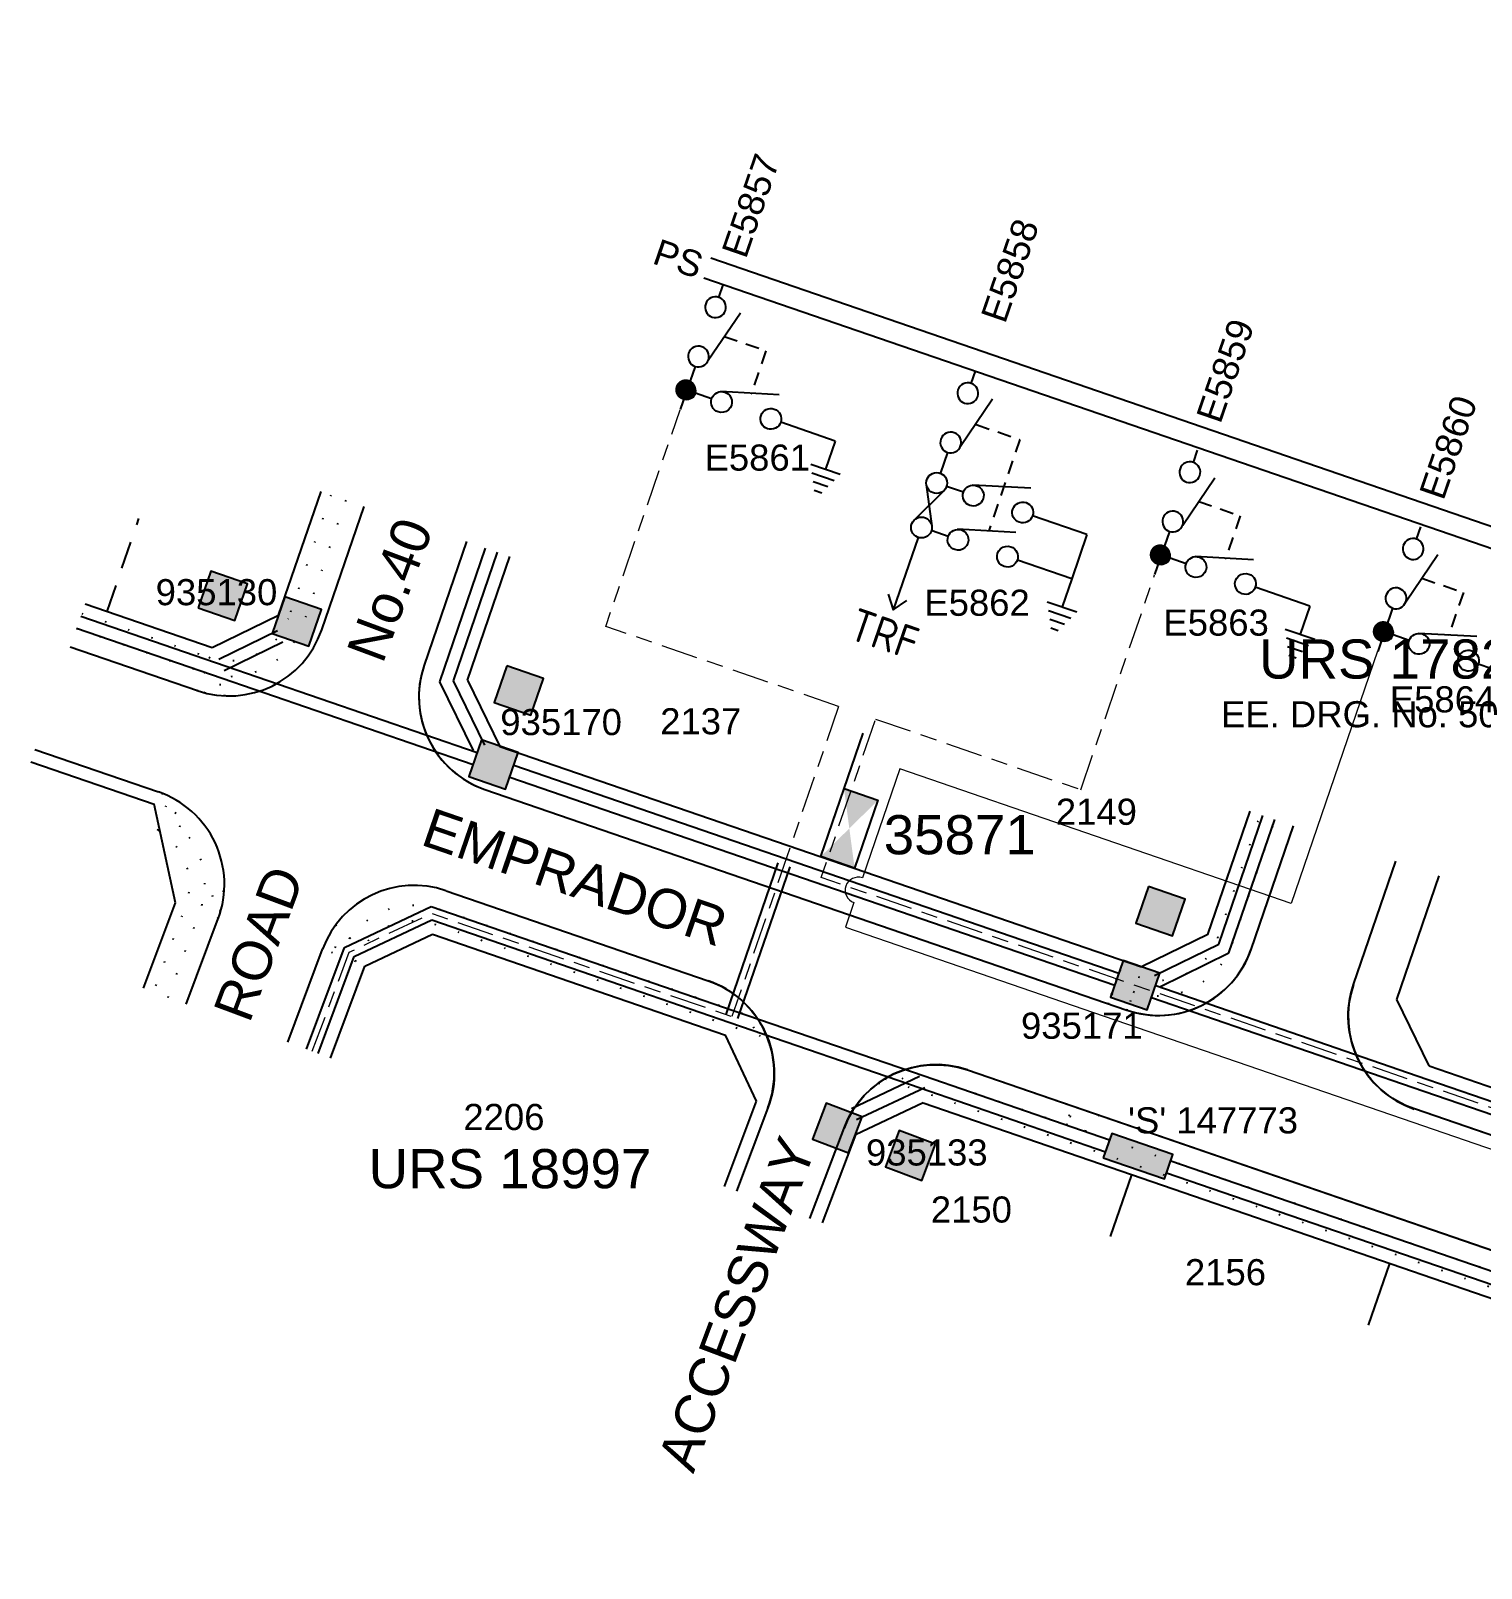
# Model space of a CAD drawing. Header units: metres. Extents: x 305809 to 306184, y 6275996 to 6276634.
# Drawn here: x 305932.3 to 306043.4, y 6276516.3 to 6276634.1 of the extents above; entities that cross this region are included whole.
import ezdxf
from ezdxf.enums import TextEntityAlignment as Align

# ---------------------------------------------------------------- set-up
doc = ezdxf.new("R2010")
doc.units = ezdxf.units.M
doc.header["$LTSCALE"] = 0.7
for name, pattern in [('A', [0]), ('Cable Exist UG', [8.2, 4, -1.2, 1.8, -1.2]), ('CENTERX2', [101.6, 63.5, -12.7, 12.7, -12.7]), ('Dash', [5, 3, -2]), ('DOT', [6.35, 0, -6.35])]:
    doc.linetypes.add(name, pattern=pattern)
doc.layers.get('0').update_dxf_attribs({"color": 6})
for name, color, linetype in [('_User Miscellaneous1', 3, 'Continuous'), ('_User Miscellaneous11', 7, 'Continuous'), ('_User Miscellaneous3', 11, 'Continuous'), ('_User Miscellaneous6', 7, 'Continuous'), ('_User Miscellaneous7', 150, 'Continuous'), ('_User Miscellaneous8', 7, 'Continuous'), ('_User Miscellaneous9', 8, 'Continuous'), ('_User_HV_Exist', 7, 'Continuous'), ('Cadastre Developer_SP_EXT', 4, 'Continuous'), ('Cadastre Developer_SP_NEW', 4, 'Continuous'), ('Cadastre Roads_SP_EXT', 8, 'Continuous'), ('Cadastre Roads_SP_NEW', 8, 'Continuous'), ('Equip_HV_EXT', 1, 'Continuous'), ('Mains_HV_NEW_V17', 2, 'Continuous'), ('Sub_HV_EXT', 1, 'Continuous'), ('Sub_SP_EXT', 7, 'Continuous'), ('SupportsUG_SP_LV_EXT', 7, 'Continuous'), ('SupportsUG_SP_LV_SL_EXT', 7, 'Continuous'), ('UG_Details_SP_MISC', 7, 'Continuous')]:
    doc.layers.add(name, color=color, linetype=linetype)
doc.styles.add('ARIAL', font='arial.ttf', dxfattribs={"height": 2})
doc.styles.add('ARIAL 3.0', font='arial.ttf', dxfattribs={"height": 3})
doc.styles.add('COLUMN_LABEL', font='arial.ttf')
doc.styles.add('IESYMBOL1', font='isocp.shx')
doc.styles.add('POLE_LABEL', font='arial.ttf')
doc.styles.get("Standard").update_dxf_attribs({"font": 'arial.ttf'})
doc.styles.add('style1', font='iso3098b.shx')
doc.styles.add('SWG_LABEL', font='arial.ttf')
doc.styles.add('SWITCH_LABEL', font='arial.ttf', dxfattribs={"height": 2.5})
doc.linetypes.add('Cable New UG', pattern='A,8,-1,["x",style1,S=3.5,R=0,X=0.35,Y=-1],-3.5', length=12.5)

# ---------------------------------------------------------------- blocks, each defined once
blk = doc.blocks.new('A$C7DAD38F0')
at = {"layer": '_User Miscellaneous11', "color": 3, "style": 'ARIAL'}
blk.add_attdef('DRG_NO', text='', height=2, dxfattribs=at).set_placement((0, -4.23), align=Align.MIDDLE_CENTER)
at = {"layer": '_User Miscellaneous6', "color": 2, "style": 'ARIAL 3.0'}
blk.add_attdef('URS___', text='', height=3, dxfattribs=at).set_placement((0, 0), align=Align.MIDDLE_CENTER)
blk = doc.blocks.new('SWG_SIE_TRF_NOES_NEW')
for p, q in [((7.01, 0.8), (2.79, 1.95)), ((14.68, 0), (20.54, 0))]:
    blk.add_line(p, q)
for points in [[(2.2, 0.01), (1.2, 0.01)], [(19.54, -0.75), (20.54, 0), (19.54, 0.75)], [(7.8, 0), (9.45, 0)]]:
    blk.add_lwpolyline(points)
for points in [[(3, -0.79, 1), (3, 0.81, 1)], [(7, -0.8, 1), (7, 0.8, 1)]]:
    blk.add_lwpolyline(points, format="xyb", close=True)
at = {"flags": 1}
blk.add_attdef('Z', (0, 0), '', height=0.2, dxfattribs=at)
at = {"style": 'SWITCH_LABEL', "flags": 9}
blk.add_attdef('STREET_CODE', text='', height=0.2, dxfattribs=at).set_placement((0, -0.2), align=Align.MIDDLE_LEFT)
at = {"flags": 9}
for tag, p in [('ORIENTATION', (0, -0.4)), ('SUBURB', (0, -1)), ('STREETNAME', (0, -1.2)), ('PARENT', (0, -0.6)), ('USAGE', (0, -0.8)), ('LOCATION', (0, -1.4)), ('NOTES', (0, -1.6))]:
    blk.add_attdef(tag, text='', height=0.2, dxfattribs=at).set_placement(p, align=Align.MIDDLE_LEFT)
blk = doc.blocks.new('SWG_FUSE_NEW')
for points in [[(4.04, 0.73), (1.16, -0.72)], [(4.05, -0.71), (1.16, 0.72)]]:
    blk.add_lwpolyline(points)
for centre in [(0.8, 0), (4.4, 0.01)]:
    blk.add_circle(centre, 0.8)
at = {"style": 'SWITCH_LABEL', "flags": 8}
blk.add_attdef('ASSET_NUM', text='', height=2.5, rotation=179.9544, dxfattribs=at).set_placement((-2.4, 0), align=Align.MIDDLE_LEFT)
for tag, p, flags in [('Z', (0, 0), 1), ('ORIENTATION', (0.04, -4.4), 9), ('USAGE', (0.04, -5.4), 9)]:
    blk.add_attdef(tag, p, '', height=0.2, dxfattribs=dict(flags=flags))
at = {"flags": 9}
for tag, p in [('SUBURB', (0, -2.2)), ('STREETNAME', (0, -2.4)), ('PARENT', (0, -1.6))]:
    blk.add_attdef(tag, text='', height=0.2, dxfattribs=at).set_placement(p, align=Align.MIDDLE_LEFT)
blk = doc.blocks.new('*U45')
at = {"linetype": 'CENTERX2'}
blk.add_blockref('SWG_SIE_TRF_NOES_NEW', (0, 0), dxfattribs=at)
at = {"linetype": 'CENTERX2', "rotation": 180}
blk.add_blockref('SWG_FUSE_NEW', (14.68, 0), dxfattribs=at)
at = {"style": 'IESYMBOL1'}
blk.add_text('TRF', height=2.5, rotation=89.9826, dxfattribs=at).set_placement((22.51, -0.05), align=Align.MIDDLE_CENTER)
blk = doc.blocks.new('SWG_SIE_ES_NEW')
for p, q in [((-6.1, 0.75), (-1.8, 1.97)), ((2.22, -2.29), (4.62, -2.29)), ((2.52, -2.89), (4.32, -2.89)), ((2.83, -3.49), (4.03, -3.49)), ((3.13, -4.09), (3.73, -4.09))]:
    blk.add_line(p, q)
at = {"const_width": 0.8, "flags": 128}
blk.add_lwpolyline([(-9.09, -0.02, 1), (-8.29, -0.02, 1)], format="xyb", close=True, dxfattribs=at)
for points in [[(-5.79, -0.82, -1), (-5.79, 0.78, -1)], [(-1.79, -0.81, -1), (-1.79, 0.79, -1)]]:
    blk.add_lwpolyline(points, format="xyb", close=True)
for points in [[(-6.59, -0.02), (-7.89, -0.02)], [(3.42, -0.01), (-0.99, -0.01)], [(3.42, -0.01), (3.42, -2.29)]]:
    blk.add_lwpolyline(points)
at = {"flags": 1}
blk.add_attdef('Z', (0, 0), '', height=0.2, dxfattribs=at)
at = {"style": 'SWITCH_LABEL', "flags": 9}
blk.add_attdef('STREET_CODE', text='', height=0.2, dxfattribs=at).set_placement((0, -0.2), align=Align.MIDDLE_LEFT)
at = {"flags": 9}
for tag, p in [('ORIENTATION', (0, -0.4)), ('SUBURB', (0, -1)), ('STREETNAME', (0, -1.2)), ('PARENT', (0, -0.6)), ('USAGE', (0, -0.8)), ('LOCATION', (0, -1.4)), ('NOTES', (0, -1.6))]:
    blk.add_attdef(tag, text='', height=0.2, dxfattribs=at).set_placement(p, align=Align.MIDDLE_LEFT)
at = {"style": 'ARIAL', "flags": 8}
blk.add_attdef('ASSET_NUM', text='', height=2, dxfattribs=at).set_placement((-1.81, -3.15), align=Align.MIDDLE_CENTER)
blk = doc.blocks.new('SWG_SIE_SU_NEW')
blk.add_line((5.81, 0.79), (1.59, 1.94))
at = {"linetype": 'A', "lineweight": 0}
for p, q in [((7.98, 0.35), (7.98, -0.37)), ((8.18, -0.58), (8.18, 0.56)), ((8.38, 0.66), (8.38, -0.68)), ((8.58, -0.71), (8.58, 0.69)), ((8.78, 0.66), (8.78, -0.68)), ((8.98, -0.59), (8.98, 0.56)), ((9.18, 0.35), (9.18, -0.38))]:
    blk.add_line(p, q, dxfattribs=at)
at = {"linetype": 'Dash', "ltscale": 0.5}
blk.add_lwpolyline([(3.7, 1.36), (3.7, 4.73), (7.22, 4.73)], dxfattribs=at)
for points in [[(1, 0), (0, 0)], [(6.6, -0.01), (10.1, -0.01)]]:
    blk.add_lwpolyline(points)
for points in [[(1.8, -0.8, 1), (1.8, 0.8, 1)], [(5.8, -0.81, 1), (5.8, 0.79, 1)]]:
    blk.add_lwpolyline(points, format="xyb", close=True)
at = {"linetype": 'A', "lineweight": 0}
blk.add_circle((8.58, -0.01), 0.7, dxfattribs=at)
at = {"style": 'SWG_LABEL', "flags": 8}
blk.add_attdef('ASSET_NUM', text='', height=2, rotation=179.9544, dxfattribs=at).set_placement((-2.4, 0.01), align=Align.MIDDLE_LEFT)
at = {"flags": 1}
blk.add_attdef('Z', (0, 0), '', height=0.2, dxfattribs=at)
at = {"style": 'SWITCH_LABEL', "flags": 9}
blk.add_attdef('STREET_CODE', text='', height=0.2, dxfattribs=at).set_placement((0, 0), align=Align.MIDDLE_LEFT)
at = {"flags": 9}
for tag, p in [('ORIENTATION', (0, -0.2)), ('SUBURB', (0, -0.8)), ('STREETNAME', (0, -1)), ('PARENT', (0, -0.4)), ('USAGE', (0, -0.6)), ('LOCATION', (0, -1.2)), ('OPERATED_BY', (-0.01, -1.84)), ('OWNED_BY', (0, -1.62)), ('MAINTAINED_BY', (-0.01, -2.05)), ('NOTES', (0, -1.4))]:
    blk.add_attdef(tag, text='', height=0.2, dxfattribs=at).set_placement(p, align=Align.MIDDLE_LEFT)
blk = doc.blocks.new('*U37')
for p, q in [((-6.1, 4.33), (-1.8, 5.55)), ((-6.1, 0.75), (-1.8, 1.97)), ((2.22, -2.29), (4.62, -2.29)), ((2.52, -2.89), (4.32, -2.89)), ((2.83, -3.49), (4.03, -3.49)), ((3.13, -4.09), (3.73, -4.09))]:
    blk.add_line(p, q)
at = {"linetype": 'Dash', "ltscale": 0.5, "flags": 128}
blk.add_lwpolyline([(-7.34, 8.78), (-3.81, 8.78), (-3.79, 1.4)], dxfattribs=at)
for points in [[(-6.59, 3.56), (-7.89, 3.56)], [(3.42, 3.57), (-0.99, 3.57)], [(3.42, 3.57), (3.42, -0.01)], [(-6.59, -0.02), (-7.89, -0.02)], [(3.42, -0.01), (-0.99, -0.01)], [(3.42, -0.01), (3.42, -2.29)]]:
    blk.add_lwpolyline(points)
for points in [[(-5.79, 2.76, -1), (-5.79, 4.36, -1)], [(-1.79, 2.77, -1), (-1.79, 4.37, -1)], [(-5.79, -0.82, -1), (-5.79, 0.78, -1)], [(-1.79, -0.81, -1), (-1.79, 0.79, -1)]]:
    blk.add_lwpolyline(points, format="xyb", close=True)
at = {"flags": 1}
blk.add_attdef('Z', (0, 0), '', height=0.2, dxfattribs=at)
at = {"style": 'SWITCH_LABEL', "flags": 9}
blk.add_attdef('STREET_CODE', text='', height=0.2, dxfattribs=at).set_placement((0, -0.2), align=Align.MIDDLE_LEFT)
at = {"flags": 9}
for tag, p in [('ORIENTATION', (0, -0.4)), ('SUBURB', (0, -1)), ('STREETNAME', (0, -1.2)), ('PARENT', (0, -0.6)), ('USAGE', (0, -0.8)), ('LOCATION', (0, -1.4)), ('NOTES', (0, -1.6))]:
    blk.add_attdef(tag, text='', height=0.2, dxfattribs=at).set_placement(p, align=Align.MIDDLE_LEFT)
at = {"style": 'ARIAL', "flags": 8}
blk.add_attdef('ASSET_NUM', text='', height=2, dxfattribs=at).set_placement((-1.81, -3.15), align=Align.MIDDLE_CENTER)
blk = doc.blocks.new('PILLAR_EXT')
blk.add_hatch(color=256).paths.add_polyline_path([(-2.475, 2.49), (-2.475, 0.51), (2.475, 0.51), (2.475, 2.49)])
blk.add_lwpolyline([(-2.475, 0.51), (2.475, 0.51), (2.475, 2.49), (-2.475, 2.49)], close=True)
for tag, p, flags in [('OWNED_BY', (0, 1.3), 9), ('STATE', (0, 1.1), 9), ('SUPPORT_TYPE', (0, 0.9), 9), ('USAGE', (0, 0.7), 9), ('LEGEND', (0, 0.5), 9), ('LOCATION', (0, 0.3), 9), ('NOTES', (0, 0.1), 9), ('PARENT', (0, -0.1), 9), ('STREETNAME', (0, -0.3), 9), ('SUBURB', (0, -0.5), 1)]:
    blk.add_attdef(tag, p, '', height=0.2, dxfattribs=dict(flags=flags))
at = {"layer": '_User Miscellaneous6', "style": 'ARIAL', "flags": 8}
blk.add_attdef('ASSET_NUM', text='', height=2, dxfattribs=at).set_placement((1.5, 7.5), align=Align.TOP_LEFT)
blk = doc.blocks.new('COLUMN_EXT')
at = {"layer": '_User Miscellaneous7'}
blk.add_hatch(color=256, dxfattribs=at).paths.add_polyline_path([(-7.49, 1.48), (-7.49, -1.49), (-4.52, -1.49), (-4.52, 1.48)])
at = {"layer": '_User Miscellaneous8'}
blk.add_hatch(color=256, dxfattribs=at).paths.add_polyline_path([(-1.49, 1.48), (-1.49, -1.49), (1.48, -1.49), (1.48, 1.48)])
at = {"layer": '_User Miscellaneous7'}
blk.add_lwpolyline([(-7.49, -1.49), (-4.52, -1.49), (-4.52, 1.48), (-7.49, 1.48)], close=True, dxfattribs=at)
at = {"layer": '_User Miscellaneous8'}
blk.add_lwpolyline([(-1.49, -1.49), (1.48, -1.49), (1.48, 1.48), (-1.49, 1.48)], close=True, dxfattribs=at)
at = {"flags": 9}
for tag, style, p in [('STRUCTURE_PLANT_NUMBER', 'POLE_LABEL', (1.81, 0.03)), ('STREET_CODE', 'COLUMN_LABEL', (1.81, -0.2))]:
    blk.add_attdef(tag, text='', height=0.2, dxfattribs=dict(at, style=style)).set_placement(p, align=Align.MIDDLE_LEFT)
for tag, p in [('COLUMN_TYPE', (1.81, -0.4)), ('OWNED_BY', (1.81, -0.6)), ('STATE', (1.81, -0.8)), ('USAGE', (1.81, -1)), ('LEGEND', (1.81, -1.2)), ('STREETNAME', (1.81, -1.6)), ('SUBURB', (1.81, -1.8)), ('LOCATION', (1.81, -1.4)), ('NOTES', (1.81, -2))]:
    blk.add_attdef(tag, text='', height=0.2, dxfattribs=at).set_placement(p, align=Align.MIDDLE_LEFT)
at = {"flags": 1}
blk.add_attdef('Z', (1.81, -2.35), '', height=0.2, dxfattribs=at)
at = {"layer": '_User Miscellaneous6', "style": 'ARIAL', "flags": 8}
blk.add_attdef('ASSET_NUM', text='', height=2, dxfattribs=at).set_placement((2, 2), align=Align.MIDDLE_LEFT)
blk = doc.blocks.new('*U53')
at = {"layer": '_User Miscellaneous7'}
blk.add_hatch(color=256, dxfattribs=at).paths.add_polyline_path([(7.48, -1.49), (7.48, 1.48), (4.51, 1.48), (4.51, -1.49)])
at = {"layer": '_User Miscellaneous8'}
blk.add_hatch(color=256, dxfattribs=at).paths.add_polyline_path([(1.48, -1.49), (1.48, 1.48), (-1.49, 1.48), (-1.49, -1.49)])
at = {"layer": '_User Miscellaneous7'}
blk.add_lwpolyline([(7.48, 1.48), (4.51, 1.48), (4.51, -1.49), (7.48, -1.49)], close=True, dxfattribs=at)
at = {"layer": '_User Miscellaneous8'}
blk.add_lwpolyline([(1.48, 1.48), (-1.49, 1.48), (-1.49, -1.49), (1.48, -1.49)], close=True, dxfattribs=at)
at = {"flags": 9}
for tag, style, p in [('STRUCTURE_PLANT_NUMBER', 'POLE_LABEL', (1.81, 0.03)), ('STREET_CODE', 'COLUMN_LABEL', (1.81, -0.2))]:
    blk.add_attdef(tag, text='', height=0.2, dxfattribs=dict(at, style=style)).set_placement(p, align=Align.MIDDLE_LEFT)
for tag, p in [('COLUMN_TYPE', (1.81, -0.4)), ('OWNED_BY', (1.81, -0.6)), ('STATE', (1.81, -0.8)), ('USAGE', (1.81, -1)), ('LEGEND', (1.81, -1.2)), ('STREETNAME', (1.81, -1.6)), ('SUBURB', (1.81, -1.8)), ('LOCATION', (1.81, -1.4)), ('NOTES', (1.81, -2))]:
    blk.add_attdef(tag, text='', height=0.2, dxfattribs=at).set_placement(p, align=Align.MIDDLE_LEFT)
at = {"flags": 1}
blk.add_attdef('Z', (1.81, -2.35), '', height=0.2, dxfattribs=at)
at = {"layer": '_User Miscellaneous6', "style": 'ARIAL', "flags": 8}
blk.add_attdef('ASSET_NUM', text='', height=2, dxfattribs=at).set_placement((2, 2), align=Align.MIDDLE_LEFT)
blk = doc.blocks.new('*U29')
blk.add_lwpolyline([(0, 1.375), (5.5, 1.375), (5.5, -1.375), (0, -1.375)], close=True)
blk.add_solid([(0, -1.375), (0, 1.375), (5.5, 1.375), (5.5, -1.375)])
for tag, height, flags, p in [('ASSET_NUM', 3, 8, (5.84, 2.545)), ('STREET_CODE', 0.2, 9, (5.34, 0.545)), ('OPERATING_VOLTAGE', 0.2, 9, (5.34, -0.055)), ('CONSTRUCTED_VOLTAGE', 0.2, 9, (5.34, 0.345)), ('NO_PHASES', 0.2, 9, (5.34, 0.145)), ('ORIENTATION', 0.2, 9, (5.34, -0.255)), ('OWNED_BY', 0.2, 9, (5.34, -0.455)), ('OPERATED_BY', 0.2, 9, (5.34, -0.655)), ('SECONDARY_VOLTAGE', 0.2, 9, (5.34, -1.055)), ('STATE', 0.2, 9, (5.34, -1.255)), ('MAINTAINED_BY', 0.2, 9, (5.34, -0.855)), ('SUBSTATION_TYPE', 0.2, 9, (5.34, -1.655)), ('STREETNAME', 0.2, 9, (5.34, -2.455)), ('USAGE', 0.2, 9, (5.34, -1.855)), ('PARENT', 0.2, 9, (5.34, -1.455)), ('LEGEND', 0.2, 9, (5.34, -2.055)), ('LOCATION', 0.2, 9, (5.34, -2.255)), ('Z', 0.2, 1, (5.34, -3.055)), ('SUBURB', 0.2, 9, (5.34, -2.655)), ('NOTES', 0.2, 9, (5.34, -2.855))]:
    blk.add_attdef(tag, text='', height=height, dxfattribs=dict(flags=flags)).set_placement(p, align=Align.MIDDLE_LEFT)
blk = doc.blocks.new('*U71')
at = {"layer": 'Sub_HV_EXT'}
for p, q in [((-1.6, 0), (-1.6, 69.89)), ((0, 0), (0, 69.89))]:
    blk.add_line(p, q, dxfattribs=at)
at = {"layer": 'Sub_HV_EXT', "style": 'ARIAL'}
blk.add_attdef('SWGTYPE', (0, 15.8), '', height=2, rotation=89.9826, dxfattribs=at)
blk.add_attdef('SUBTYPE', text='', height=2, rotation=89.9826, dxfattribs=at).set_placement((0.26, -0.46), align=Align.RIGHT)

msp = doc.modelspace()

# ---------------------------------------------------------------- linework, layer by layer
at = {"layer": '_User Miscellaneous3', "color": 2, "linetype": 'DOT', "ltscale": 0.4}
for p, q in [((305936.18, 6276589.42), (305945.92, 6276586.07)), ((305935.79, 6276588.28), (305945.53, 6276584.93)), ((306023.24, 6276564.58), (306026.49, 6276574.03)), ((306024.37, 6276564.19), (306027.62, 6276573.64)), ((305947.1, 6276568.12), (305945.62, 6276568.68)), ((305946.84, 6276566.62), (305945.42, 6276567.15)), ((305963.61, 6276566.77), (305987.95, 6276558.41)), ((305956.74, 6276564.53), (305955.3, 6276565.06)), ((305957.17, 6276562.77), (305954.64, 6276563.71)), ((306015.72, 6276562.08), (306017.14, 6276561.6)), ((305999.31, 6276554.5), (306011.66, 6276550.26)), ((306013.08, 6276549.77), (306070.78, 6276529.94))]:
    msp.add_line(p, q, dxfattribs=at)
at = {"layer": '_User Miscellaneous3', "color": 2, "linetype": 'DOT', "ltscale": 0.4, "flags": 128}
for points in [[(305955.27, 6276598.5), (305952.02, 6276589.05)], [(305956.41, 6276598.11), (305953.16, 6276588.66)], [(305945.62, 6276583.34), (305946.11, 6276584.77)], [(305947.13, 6276583.12), (305947.64, 6276584.61)], [(305945.05, 6276583.51), (305945.88, 6276584.1), (305947.4, 6276583.91), (305947.76, 6276583.11)], [(305942.01, 6276572.83), (305942.9, 6276575.42)], [(305942.35, 6276575.66), (305942.64, 6276574.65), (305943.93, 6276573.8), (305944.7, 6276574.19)], [(305943.69, 6276573.09), (305944.21, 6276574.61)], [(305946.65, 6276566.05), (305946.08, 6276566.9), (305946.32, 6276568.42), (305947.12, 6276568.76)], [(305955.65, 6276565.58), (305956.07, 6276564.78), (305955.39, 6276563.44), (305954.43, 6276563.15)], [(305963.22, 6276565.64), (305988.76, 6276556.86)], [(305957.17, 6276562.77), (305957.17, 6276562.77)], [(306014.84, 6276559.53), (306015.72, 6276562.08)], [(306015.1, 6276560.29), (306014.27, 6276559.73)], [(306015.1, 6276560.29), (306016.52, 6276559.8)], [(306016.26, 6276559.04), (306016.75, 6276560.46)], [(306016.52, 6276559.8), (306016.84, 6276558.87)], [(305988.95, 6276556.29), (305988, 6276557.12), (305987.2, 6276558.67), (305987.6, 6276558.89)], [(305997.23, 6276553.45), (305998.48, 6276553.52), (306000.07, 6276554.24), (306000.08, 6276554.71)], [(305997.73, 6276553.78), (306070.37, 6276528.82)], [(306011.88, 6276550.92), (306011.58, 6276551.88)], [(306011.66, 6276550.26), (306012.14, 6276551.68)], [(306011.88, 6276550.92), (306013.3, 6276550.44)], [(306013.08, 6276549.77), (306013.56, 6276551.19)], [(306014.13, 6276551), (306013.3, 6276550.44)]]:
    msp.add_lwpolyline(points, dxfattribs=at)
for points in [[(305945.92, 6276586.07, 0.414214), (305952.02, 6276589.05)], [(305947.64, 6276584.61, 0.312963), (305953.16, 6276588.66)], [(305945.53, 6276584.93, 0.025047), (305946.11, 6276584.77, 0.025047)], [(305942.01, 6276572.83, -0.366917), (305944.12, 6276566.99), (305941.67, 6276560.44)], [(305945.62, 6276568.68, 0.209135), (305943.69, 6276573.09)], [(305942.8, 6276560.02), (305945.24, 6276566.57, 0.024989), (305945.42, 6276567.15)], [(305956.74, 6276564.53, -0.335067), (305963.61, 6276566.77)], [(305957.17, 6276562.77, -0.406608), (305963.22, 6276565.64)], [(306017.14, 6276561.6, 0.414213), (306023.24, 6276564.58)], [(306016.75, 6276560.46, 0.414214), (306024.37, 6276564.19)]]:
    msp.add_lwpolyline(points, format="xyb", dxfattribs=at)
at = {"layer": '_User Miscellaneous9', "linetype": 'Dash'}
msp.add_line((305938.13, 6276589.59), (305940.57, 6276596.7), dxfattribs=at)
at = {"layer": '_User_HV_Exist', "color": 7, "linetype": 'Cable Exist UG', "lineweight": 0}
msp.add_line((305994.18, 6276582.31), (305986.01, 6276558.55), dxfattribs=at)
at = {"layer": '_User_HV_Exist', "color": 7, "linetype": 'Cable Exist UG', "lineweight": 0, "flags": 128}
for points in [[(305994.18, 6276582.31), (305976.34, 6276588.44), (305982.04, 6276605.04)], [(306012.74, 6276575.93), (306018.4, 6276592.4)], [(306102.43, 6276544.28), (306095.37, 6276532.96), (306080.45, 6276539.12), (305992.85, 6276569.2), (305997.02, 6276581.34)], [(305997.02, 6276581.34), (306012.74, 6276575.93)], [(305953.85, 6276555.89), (305956.69, 6276563.49), (305962.97, 6276566.46), (305986.01, 6276558.55)]]:
    msp.add_lwpolyline(points, dxfattribs=at)
at = {"layer": 'Cadastre Developer_SP_EXT'}
for p, q in [((305951.27, 6276589.31), (305954.52, 6276598.76)), ((305965.74, 6276584.33), (305968.99, 6276593.79)), ((305936.44, 6276590.17), (305946.18, 6276586.82)), ((305946.18, 6276586.82), (305951.27, 6276589.31)), ((305965.74, 6276584.33), (305968.22, 6276579.25)), ((305992.81, 6276570.8), (305996.06, 6276580.26)), ((305968.22, 6276579.25), (306017.4, 6276562.35)), ((305932.28, 6276578.07), (305941.73, 6276574.82)), ((305943.37, 6276567.27), (305941.73, 6276574.82)), ((306022.48, 6276564.84), (306025.73, 6276574.29)), ((306036.95, 6276559.86), (306040.2, 6276569.32)), ((305940.92, 6276560.72), (305943.37, 6276567.27)), ((305957.88, 6276562.4), (305963.06, 6276564.85)), ((305963.06, 6276564.85), (305985.52, 6276557.13)), ((306022.48, 6276564.84), (306017.4, 6276562.35)), ((305955.26, 6276555.37), (305957.88, 6276562.4)), ((306039.43, 6276554.78), (306036.95, 6276559.86)), ((305987.9, 6276552.08), (305985.52, 6276557.13)), ((306039.43, 6276554.78), (306079.53, 6276541)), ((305985.43, 6276545.53), (305987.9, 6276552.08)), ((306000.66, 6276551.93), (305995.47, 6276549.48)), ((306000.66, 6276551.93), (306071.22, 6276527.68)), ((305995.47, 6276549.48), (305992.93, 6276542.74)), ((306015.02, 6276541.71), (306016.64, 6276546.43)), ((306034.78, 6276534.91), (306036.41, 6276539.64))]:
    msp.add_line(p, q, dxfattribs=at)
at = {"layer": 'Cadastre Developer_SP_NEW'}
for p, q in [((305968.22, 6276579.25), (306017.4, 6276562.35)), ((306036.95, 6276559.86), (306040.2, 6276569.32)), ((305940.92, 6276560.72), (305943.37, 6276567.27)), ((306022.48, 6276564.84), (306017.4, 6276562.35)), ((306039.43, 6276554.78), (306036.95, 6276559.86)), ((306039.43, 6276554.78), (306079.53, 6276541))]:
    msp.add_line(p, q, dxfattribs=at)
at = {"layer": 'Cadastre Roads_SP_EXT'}
for p, q in [((305954.58, 6276588.17), (305957.83, 6276597.63)), ((305965.68, 6276594.93), (305962.43, 6276585.47)), ((305945.05, 6276583.51), (305935.3, 6276586.86)), ((305932.6, 6276579.01), (305942.06, 6276575.76)), ((305967.08, 6276575.94), (306016.26, 6276559.04)), ((306025.79, 6276563.7), (306029.04, 6276573.16)), ((306033.64, 6276561), (306036.89, 6276570.46)), ((305964.1, 6276568.19), (305984.19, 6276561.29)), ((305944.2, 6276559.49), (305946.65, 6276566.05)), ((305951.98, 6276556.59), (305954.64, 6276563.72)), ((306004.05, 6276554.46), (306071.38, 6276531.32)), ((305988.77, 6276551.55), (305986.37, 6276545.18)), ((306079.16, 6276537.43), (306038.3, 6276551.47)), ((305991.99, 6276543.09), (305994.6, 6276550.01))]:
    msp.add_line(p, q, dxfattribs=at)
for centre, start, end in [((305947.48, 6276590.61), 251.0352, 341.0352), ((305969.52, 6276583.03), 161.0352, 251.0352), ((305939.62, 6276568.67), 339.5436, 71.0352), ((305961.66, 6276561.1), 71.0352, 159.5436), ((306018.7, 6276566.14), 251.0352, 341.0352), ((305981.75, 6276554.2), 339.3665, 71.0352), ((306040.73, 6276558.56), 161.0352, 251.0352), ((306001.62, 6276547.37), 71.0352, 159.3665)]:
    msp.add_arc(centre, 7.5, start, end, dxfattribs=at)
at = {"layer": 'Cadastre Roads_SP_NEW', "flags": 128}
msp.add_lwpolyline([(305965.68, 6276594.93), (305962.43, 6276585.47)], dxfattribs=at)
for points in [[(305962.43, 6276585.47, 0.414214), (305967.08, 6276575.94), (306016.26, 6276559.04, 0.414214), (306025.79, 6276563.7), (306029.04, 6276573.16)], [(306093.69, 6276549.73), (306087.96, 6276540.55, -0.349278), (306079.16, 6276537.43), (306038.3, 6276551.47, -0.414214), (306033.64, 6276561), (306036.89, 6276570.46)], [(305964.1, 6276568.19), (305984.19, 6276561.29, -0.42277), (305988.77, 6276551.55), (305986.37, 6276545.18)], [(305991.99, 6276543.09), (305994.6, 6276550.01, -0.405709), (306004.05, 6276554.46), (306071.38, 6276531.32, -0.482275), (306075.31, 6276520.26), (306074.21, 6276518.5)]]:
    msp.add_lwpolyline(points, format="xyb", dxfattribs=at)
at = {"layer": 'Mains_HV_NEW_V17', "color": 2, "linetype": 'Cable New UG', "lineweight": 0, "flags": 128}
msp.add_lwpolyline([(306035.49, 6276586.53), (306028.86, 6276567.22), (305998.88, 6276577.52), (305996.01, 6276569.17, 1), (305995.36, 6276567.28), (305994.71, 6276565.39), (306014.53, 6276558.58), (306037.38, 6276550.73), (306079.62, 6276536.21), (306093.76, 6276530.37), (306082.95, 6276513.05, 0.034314), (306073.69, 6276495.64, 0.026624), (306068.12, 6276481.15), (306062.52, 6276463.36), (306065.65, 6276457.16), (306102.45, 6276444.53, 0.030141), (306110.61, 6276442.42, 0.042045), (306115.94, 6276441.73), (306109.66, 6276422.58, -0.24113), (306114.69, 6276411.85, -0.03938), (306114.46, 6276409.82), (306113.64, 6276405.63, -0.022359), (306112.11, 6276399.29, -0.024347), (306109.8, 6276392.57), (306101.86, 6276372.63), (306089.81, 6276342.39), (306080.57, 6276319.2), (306065.25, 6276280.74), (306057.46, 6276260.87, 0.005601), (306051.98, 6276245.85), (306044.43, 6276223.37), (306037.84, 6276203.31)], format="xyb", dxfattribs=at)
at = {"layer": 'UG_Details_SP_MISC'}
for p, q in [((305967.11, 6276594.44), (305963.6, 6276584.2)), ((305968.02, 6276594.12), (305964.64, 6276584.27)), ((305936.11, 6276589.21), (305946.44, 6276585.66)), ((305935.79, 6276588.3), (305946.13, 6276584.75)), ((305946.68, 6276585.93), (305951.18, 6276588.13)), ((305947.11, 6276585.07), (305951.6, 6276587.26)), ((305946.44, 6276585.66), (305966.48, 6276578.77)), ((305946.13, 6276584.75), (305966.17, 6276577.86)), ((305963.6, 6276584.2), (305966.18, 6276578.92)), ((305964.64, 6276584.27), (305967.04, 6276579.34)), ((305969.29, 6276577.8), (305990.17, 6276570.63)), ((305968.98, 6276576.9), (305989.85, 6276569.72)), ((306023.31, 6276564.1), (306026.69, 6276573.96)), ((306024.09, 6276563.42), (306027.6, 6276573.65)), ((305985.56, 6276558.7), (305989.56, 6276570.33)), ((305990.17, 6276570.63), (306015.66, 6276561.87)), ((305986.47, 6276558.39), (305990.46, 6276570.02)), ((305989.85, 6276569.72), (306015.35, 6276560.96)), ((305956.31, 6276563.84), (305962.95, 6276566.98)), ((305962.95, 6276566.98), (305986.17, 6276559)), ((305957.07, 6276563.14), (305963, 6276565.95)), ((305963, 6276565.95), (305985.86, 6276558.09)), ((305953.4, 6276556.06), (305956.31, 6276563.84)), ((306018.38, 6276561.7), (306023.31, 6276564.1)), ((306018.81, 6276560.84), (306024.09, 6276563.42)), ((305954.3, 6276555.72), (305957.07, 6276563.14)), ((306018.48, 6276560.92), (306038.51, 6276554.02)), ((306018.16, 6276560.01), (306038.2, 6276553.11)), ((305986.17, 6276559), (306000.73, 6276554)), ((305985.86, 6276558.09), (306000.42, 6276553.09)), ((305995.16, 6276551.52), (306000.37, 6276553.98)), ((306000.73, 6276554), (306014.95, 6276549.11)), ((306038.51, 6276554.02), (306077.79, 6276540.52)), ((305995.56, 6276550.66), (306000.78, 6276553.11)), ((306000.42, 6276553.09), (306014.63, 6276548.2)), ((306038.2, 6276553.11), (306077.48, 6276539.61)), ((306019.63, 6276547.5), (306072.77, 6276529.24)), ((306019.32, 6276546.59), (306072.02, 6276528.48))]:
    msp.add_line(p, q, dxfattribs=at)

# ---------------------------------------------------------------- block references
at = {"layer": '_User Miscellaneous1'}
msp.add_blockref('A$C7DAD38F0', (306037.23, 6276585.94), dxfattribs=at).add_auto_attribs({'URS___': 'URS 17821', 'DRG_NO': 'EE. DRG. No. 504341'})
ref = msp.add_blockref('A$C7DAD38F0', (305969, 6276546.9), dxfattribs=at)
ref.add_attrib('URS___', 'URS 18997', dxfattribs={"layer": '_User Miscellaneous6', "color": 2, "height": 3, "style": 'ARIAL 3.0'}).set_placement((305969, 6276546.9), align=Align.MIDDLE_CENTER)
at = {"layer": 'Equip_HV_EXT'}
ref = msp.add_blockref('*U71', (305983.86, 6276615.15), dxfattribs=dict(at, rotation=251.0352441589299))
ref.add_attrib('SUBTYPE', 'PS', dxfattribs={"layer": 'Sub_HV_EXT', "height": 2, "rotation": 341.0178, "style": 'ARIAL'}).set_placement((305983.34, 6276615.06), align=Align.RIGHT)
ref = msp.add_blockref('SWG_SIE_SU_NEW', (305985.34, 6276614.59), dxfattribs=dict(at, rotation=251.0352441585403))
ref.add_attrib('ASSET_NUM', 'E5857', dxfattribs={"layer": '0', "height": 2, "rotation": 70.9896, "style": 'SWG_LABEL'}).set_placement((305986.13, 6276616.85), align=Align.MIDDLE_LEFT)
ref = msp.add_blockref('*U45', (306005.05, 6276609.14), dxfattribs=dict(at, rotation=251.0352441585403))
ref.add_attrib('ASSET_NUM', 'E5858', dxfattribs={"layer": '0', "height": 2, "rotation": 70.9896, "style": 'SWG_LABEL'}).set_placement((306005.99, 6276611.88), align=Align.MIDDLE_LEFT)
ref = msp.add_blockref('SWG_SIE_SU_NEW', (306021.69, 6276601.95), dxfattribs=dict(at, rotation=251.0352441585403))
ref.add_attrib('ASSET_NUM', 'E5859', dxfattribs={"layer": '0', "height": 2, "rotation": 70.9896, "style": 'SWG_LABEL'}).set_placement((306022.49, 6276604.21), align=Align.MIDDLE_LEFT)
ref = msp.add_blockref('SWG_SIE_ES_NEW', (305990.69, 6276603.76), dxfattribs=dict(at, rotation=341.0352441585403))
ref.add_attrib('ASSET_NUM', 'E5861', dxfattribs={"layer": '0', "height": 2, "style": 'ARIAL'}).set_placement((305987.95, 6276601.37), align=Align.MIDDLE_CENTER)
ref = msp.add_blockref('SWG_SIE_SU_NEW', (306038.79, 6276596.07), dxfattribs=dict(at, rotation=251.0352441585403))
ref.add_attrib('ASSET_NUM', 'E5860', dxfattribs={"layer": '0', "height": 2, "rotation": 70.9896, "style": 'SWG_LABEL'}).set_placement((306039.58, 6276598.34), align=Align.MIDDLE_LEFT)
ref = msp.add_blockref('*U37', (306008.82, 6276593.21), dxfattribs=dict(at, rotation=341.0352441585403))
ref.add_attrib('ASSET_NUM', 'E5862', dxfattribs={"layer": '0', "height": 2, "style": 'ARIAL'}).set_placement((306004.79, 6276590.25), align=Align.MIDDLE_CENTER)
ref = msp.add_blockref('SWG_SIE_ES_NEW', (306027.05, 6276591.12), dxfattribs=dict(at, rotation=341.0352441585403))
ref.add_attrib('ASSET_NUM', 'E5863', dxfattribs={"layer": '0', "height": 2, "style": 'ARIAL'}).set_placement((306023.11, 6276588.73), align=Align.MIDDLE_CENTER)
ref = msp.add_blockref('SWG_SIE_ES_NEW', (306044.14, 6276585.24), dxfattribs=dict(at, rotation=341.0352441585403))
ref.add_attrib('ASSET_NUM', 'E5864', dxfattribs={"layer": '0', "height": 2, "style": 'ARIAL'}).set_placement((306040.46, 6276582.85), align=Align.MIDDLE_CENTER)
at = {"layer": 'Sub_SP_EXT'}
ref = msp.add_blockref('*U29', (305994.11, 6276570.36), dxfattribs=dict(at, rotation=71.0352441037896))
ref.add_attrib('ASSET_NUM_001', '35871', (305997.64, 6276570.98), dxfattribs={"layer": '0', "height": 3})
at = {"layer": 'SupportsUG_SP_LV_EXT'}
ref = msp.add_blockref('PILLAR_EXT', (306016.64, 6276546.43), dxfattribs=dict(at, rotation=341.0352441096382))
ref.add_attrib('ASSET_NUM_001', "'S' 147773", (306016.36, 6276549.6), dxfattribs={"layer": '_User Miscellaneous6', "height": 2, "style": 'ARIAL'})
at = {"layer": 'SupportsUG_SP_LV_SL_EXT'}
ref = msp.add_blockref('*U53', (305952.67, 6276588.82), dxfattribs=dict(at, rotation=161.0352441391739))
ref.add_attrib('ASSET_NUM_001', '935130', (305941.85, 6276590.06), dxfattribs={"layer": '_User Miscellaneous6', "height": 2, "style": 'ARIAL'})
ref = msp.add_blockref('COLUMN_EXT', (305967.74, 6276577.85), dxfattribs=dict(at, rotation=251.0352441705271))
ref.add_attrib('ASSET_NUM_001', '935170', (305968.26, 6276580.11), dxfattribs={"layer": '_User Miscellaneous6', "height": 2, "style": 'ARIAL'})
ref = msp.add_blockref('COLUMN_EXT', (306016.91, 6276560.95), dxfattribs=dict(at, rotation=251.0352441705271))
ref.add_attrib('ASSET_NUM_001', '935171', (306008.16, 6276556.85), dxfattribs={"layer": '_User Miscellaneous6', "height": 2, "style": 'ARIAL'})
ref = msp.add_blockref('COLUMN_EXT', (305994.08, 6276550.01), dxfattribs=dict(at, rotation=159.3677342115451))
ref.add_attrib('ASSET_NUM_001', '935133', (305996.28, 6276547.14), dxfattribs={"layer": '_User Miscellaneous6', "height": 2, "style": 'ARIAL'})

# ---------------------------------------------------------------- texts
at = {"layer": 'Cadastre Developer_SP_EXT', "style": 'ARIAL'}
for s, p in [('2137', (305980.51, 6276580.17)), ('2149', (306010.83, 6276573.24)), ('2206', (305965.43, 6276549.86)), ('2150', (306001.25, 6276542.77)), ('2156', (306020.72, 6276537.97))]:
    msp.add_text(s, height=2, dxfattribs=at).set_placement(p)
at = {"layer": 'Cadastre Roads_SP_EXT', "color": 3, "style": 'ARIAL 3.0'}
for s, rotation, p in [('No.40', 69.5436, (305959.24, 6276585.49)), ('EMPRADOR', 341.0352, (305962.05, 6276571.75)), ('ROAD', 69.5436, (305949.03, 6276557.96)), ('ACCESSWAY', 69.3665, (305983.05, 6276523.48))]:
    msp.add_text(s, height=3, rotation=rotation, dxfattribs=at).set_placement(p)

doc.saveas('drawing.dxf')
